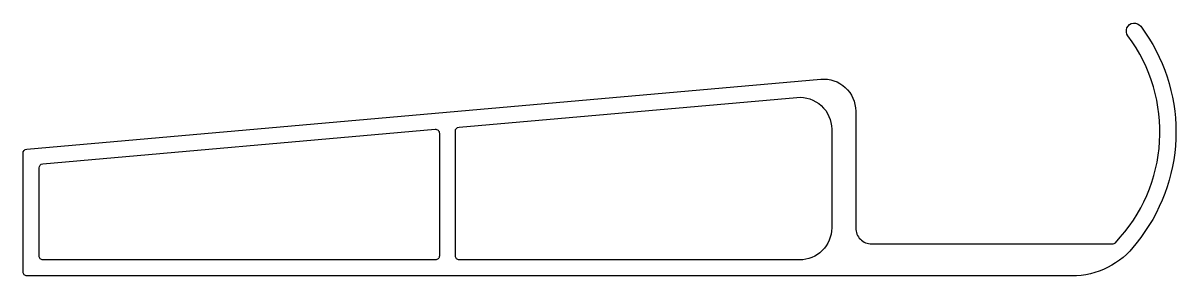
# Model space of a CAD drawing. Extents: x 618.9 to 690.9, y 578.3 to 594.1.
import ezdxf

# ---------------------------------------------------------------- set-up
doc = ezdxf.new("R2010")
doc.units = 0
doc.layers.get('0').update_dxf_attribs({"linetype": 'CONTINUOUS'})

msp = doc.modelspace()

# ---------------------------------------------------------------- linework, layer by layer
for points in [[(688.718, 580.712), (688.418, 580.312, -0.236068), (684.418, 578.312), (619.168, 578.312, -0.414214), (618.918, 578.562), (618.918, 585.983, -0.388688), (619.146, 586.232), (668.743, 590.604, -0.440208), (670.918, 588.612), (670.918, 581.312, 0.414214), (671.918, 580.312), (686.954, 580.312, 0.204302), (687.134, 580.389, 0.367349), (687.918, 593.312, -1), (688.718, 593.912, -0.333333)], [(645.918, 579.562), (645.918, 587.359, -0.388688), (646.146, 587.608), (667.243, 589.468, -0.440208), (669.418, 587.476), (669.418, 581.312, -0.414214), (667.418, 579.312), (646.168, 579.312, -0.414214)], [(619.918, 585.067, -0.388688), (620.146, 585.316), (644.646, 587.476, -0.440208), (644.918, 587.227), (644.918, 579.562, -0.414214), (644.668, 579.312), (620.168, 579.312, -0.414214), (619.918, 579.562)]]:
    msp.add_lwpolyline(points, format="xyb", close=True)

doc.saveas('drawing.dxf')
